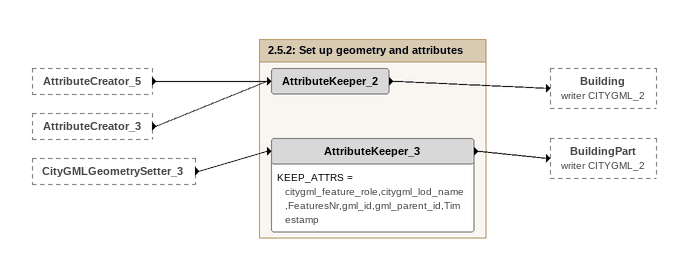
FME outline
AttributeCreator_5 [outside]
    -> AttributeKeeper_2
AttributeCreator_3 [outside]
    -> AttributeKeeper_2
CityGMLGeometrySetter_3 [outside]
    -> AttributeKeeper_3

Bookmark: 2.5.2: Set up geometry and attributes
AttributeKeeper_2
    -> Building (writer CITYGML_2)
AttributeKeeper_3
    KEEP_ATTRS = citygml_feature_role,citygml_lod_name,FeaturesNr,gml_id,gml_parent_id,Timestamp
    -> BuildingPart (writer CITYGML_2)
